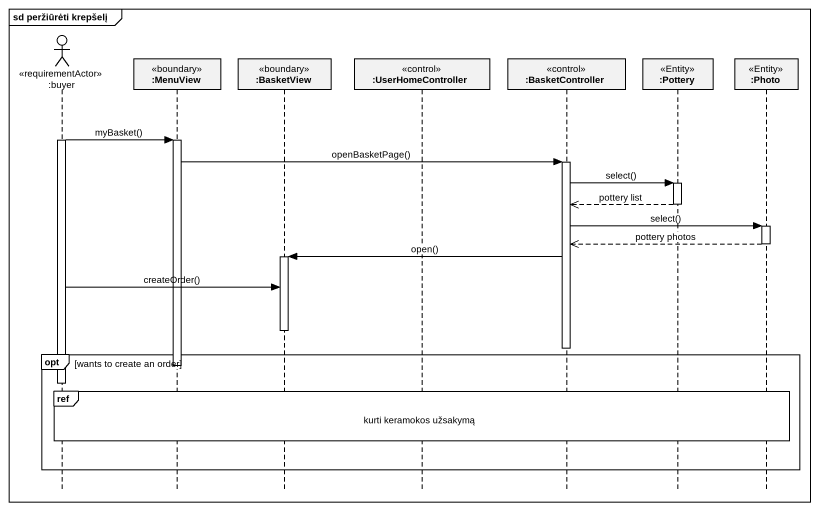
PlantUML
@startuml
mainframe sd peržiūrėti krepšelį
hide footbox
actor ":buyer" as buyer <<requirementActor>>
participant ":MenuView" as MenuView <<boundary>>
participant ":BasketView" as BasketView <<boundary>>
participant ":UserHomeController" as UserHomeController <<control>>
participant ":BasketController" as BasketController <<control>>
participant ":Pottery" as Pottery <<Entity>>
participant ":Photo" as Photo <<Entity>>

activate buyer
buyer -> MenuView : myBasket()
activate MenuView
MenuView -> BasketController : openBasketPage()
activate BasketController
BasketController -> Pottery : select()
activate Pottery
Pottery -->> BasketController : pottery list
deactivate Pottery
BasketController -> Photo : select()
activate Photo
Photo -->> BasketController : pottery photos
deactivate Photo
BasketController -> BasketView : open()
activate BasketView
buyer -> BasketView : createOrder()
deactivate BasketView
deactivate BasketController
opt wants to create an order
  deactivate MenuView
  deactivate buyer
  ref over buyer, MenuView, BasketView, UserHomeController, BasketController, Pottery, Photo : kurti keramokos užsakymą
end
@enduml
